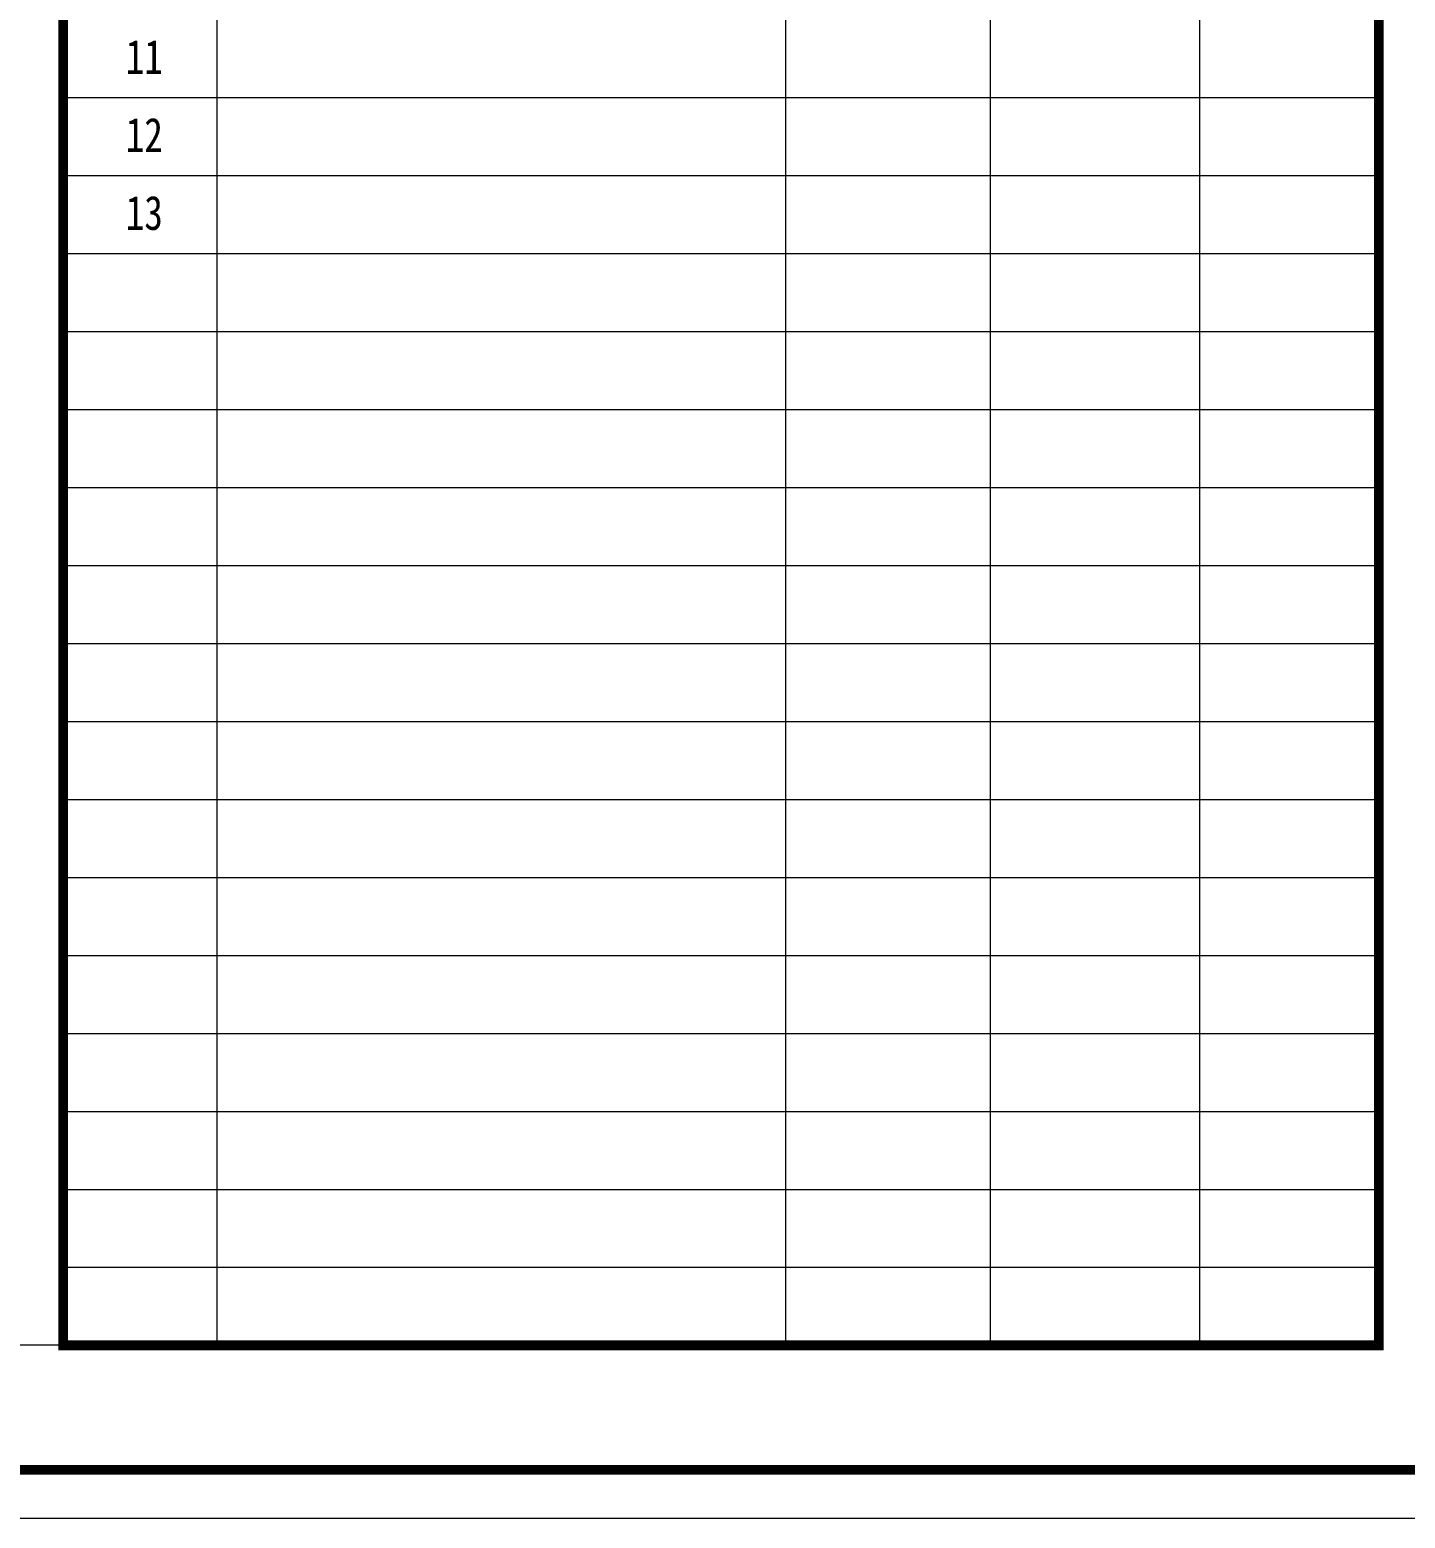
# Model space of a CAD drawing. Header units: millimetres. Extents: x 53009415 to 54059915, y 20499171 to 20796171.
# Drawn here: x 53113563 to 53184815, y 20499171 to 20576284 of the extents above; entities that cross this region are included whole.
import ezdxf

# ---------------------------------------------------------------- set-up
doc = ezdxf.new("R2010")
doc.units = ezdxf.units.MM
doc.header["$LTSCALE"] = 1000
doc.layers.add('PUB_TEXT', color=7, linetype='Continuous')
doc.layers.add('PUB_TITLE', color=7, linetype='Continuous', lineweight=20)
doc.layers.add('文字', color=7, linetype='Continuous', lineweight=20)
doc.styles.add('-黑体', font='simhei.ttf', dxfattribs={"width": 0.8})

msp = doc.modelspace()

# ---------------------------------------------------------------- linework, layer by layer
at = {"layer": 'PUB_TITLE'}
msp.add_lwpolyline([(53009415.381, 20499170.783), (53219415.381, 20499170.783), (53219415.381, 20647670.783), (53009415.381, 20647670.783)], close=True, dxfattribs=at)
at = {"layer": 'PUB_TITLE', "const_width": 500}
msp.add_lwpolyline([(53021915.381, 20501670.783), (53216915.381, 20501670.783), (53216915.381, 20645170.783), (53021915.381, 20645170.783)], close=True, dxfattribs=at)
at = {"layer": '文字'}
for p, q in [((53123249.962, 20625289.152), (53123249.962, 20508129.152)), ((53152711.633, 20625289.152), (53152711.633, 20508129.152)), ((53163314.523, 20625289.152), (53163314.523, 20508129.152)), ((53174162.778, 20625289.152), (53174162.778, 20508129.152)), ((53115292.08, 20572769.152), (53183441.923, 20572769.152)), ((53115292.08, 20568729.152), (53183441.923, 20568729.152)), ((53115292.08, 20564689.152), (53183441.923, 20564689.152)), ((53115292.08, 20564689.152), (53183441.923, 20564689.152)), ((53115292.08, 20560649.152), (53183441.923, 20560649.152)), ((53115292.08, 20556609.152), (53183441.923, 20556609.152)), ((53115292.08, 20552569.152), (53183441.923, 20552569.152)), ((53115292.08, 20548529.152), (53183441.923, 20548529.152)), ((53115292.08, 20544489.152), (53183441.923, 20544489.152)), ((53115292.08, 20540449.152), (53183441.923, 20540449.152)), ((53115292.08, 20536409.152), (53183441.923, 20536409.152)), ((53115292.08, 20532369.152), (53183441.923, 20532369.152)), ((53115292.08, 20528329.152), (53183441.923, 20528329.152)), ((53115292.08, 20524289.152), (53183441.923, 20524289.152)), ((53115292.08, 20520249.152), (53183441.923, 20520249.152)), ((53115292.08, 20516209.152), (53183441.923, 20516209.152)), ((53115292.08, 20512169.152), (53183441.923, 20512169.152)), ((53115292.08, 20508129.152), (53183441.923, 20508129.152)), ((53115292.08, 20508129.152), (53183441.923, 20508129.152))]:
    msp.add_line(p, q, dxfattribs=at)
msp.add_lwpolyline([(53027925.087, 20641298.28), (53115292.08, 20641298.28), (53115292.08, 20508129.152), (53027925.087, 20508129.152)], close=True, dxfattribs=at)
at = {"layer": '文字', "const_width": 505}
msp.add_lwpolyline([(53115292.08, 20641298.28), (53183441.923, 20641298.28), (53183441.923, 20508129.152), (53115292.08, 20508129.152)], close=True, dxfattribs=at)

# ---------------------------------------------------------------- texts
at = {"layer": 'PUB_TEXT', "style": '-黑体', "width": 0.8}
for s, p in [('11', (53118533.491, 20573996.23)), ('12', (53118533.491, 20569956.23)), ('13', (53118533.491, 20565916.23))]:
    msp.add_text(s, height=1767.5, dxfattribs=at).set_placement(p)

doc.saveas('drawing.dxf')
